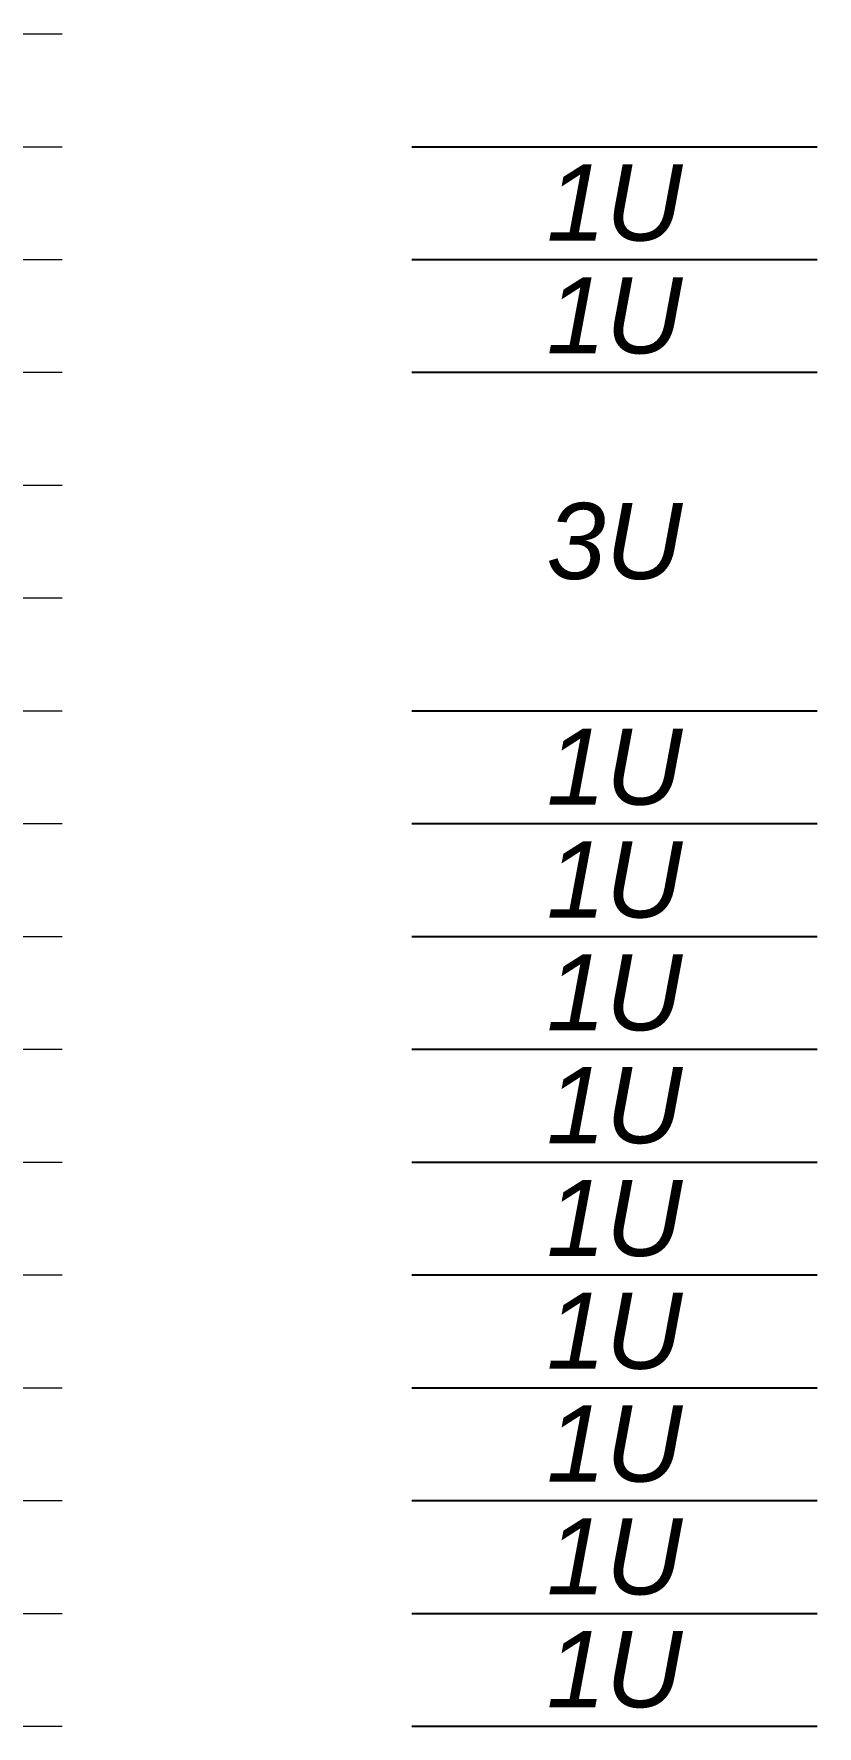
# Model space of a CAD drawing. Header units: millimetres. Extents: x -71336 to -33468, y -26189 to 22712.
# Drawn here: x -34009 to -33700, y -23059 to -22392 of the extents above; entities that cross this region are included whole.
import ezdxf

# ---------------------------------------------------------------- set-up
doc = ezdxf.new("R2010")
doc.units = ezdxf.units.MM
doc.layers.add('SC - Rack Layout - U-guides and centreline', color=5, linetype='Continuous', lineweight=13, plot=False)
doc.layers.add('SC - Text', color=7, linetype='Continuous')
doc.layers.add('SC - TITLE_BLOCK', color=7, linetype='Continuous')
doc.styles.get("Standard").update_dxf_attribs({"font": 'arial.ttf', "height": 35})

# ---------------------------------------------------------------- blocks, each defined once
blk = doc.blocks.new('*U256')
at = {"layer": 'SC - Rack Layout - U-guides and centreline', "ltscale": 5}
blk.add_lwpolyline([(-300, 0), (300, 0)], dxfattribs=at)
blk = doc.blocks.new('*U257')
at = {"layer": 'SC - Rack Layout - U-guides and centreline', "color": 0, "linetype": 'ByBlock', "lineweight": -2, "transparency": 16777216}
for p in [(0, 1111.25), (0, 1066.8), (0, 1022.35), (0, 977.9), (0, 933.45), (0, 889), (0, 844.55), (0, 800.1), (0, 755.65), (0, 711.2), (0, 666.75), (0, 622.3), (0, 577.85), (0, 533.4), (0, 488.95), (0, 444.5)]:
    blk.add_blockref('*U256', p, dxfattribs=at)

msp = doc.modelspace()

# ---------------------------------------------------------------- linework, layer by layer
at = {"layer": 'SC - TITLE_BLOCK'}
for p, q in [((-33859.97, -22436.24), (-33700.3, -22436.24)), ((-33859.97, -22480.69), (-33700.3, -22480.69)), ((-33859.97, -22525.14), (-33700.3, -22525.14)), ((-33859.97, -22658.49), (-33700.3, -22658.49)), ((-33859.97, -22702.94), (-33700.3, -22702.94)), ((-33859.97, -22747.39), (-33700.3, -22747.39)), ((-33859.97, -22791.84), (-33700.3, -22791.84)), ((-33859.97, -22836.29), (-33700.3, -22836.29)), ((-33859.97, -22880.74), (-33700.3, -22880.74)), ((-33859.97, -22925.19), (-33700.3, -22925.19)), ((-33859.97, -22969.64), (-33700.3, -22969.64)), ((-33859.97, -23014.09), (-33700.3, -23014.09)), ((-33859.97, -23058.54), (-33700.3, -23058.54))]:
    msp.add_line(p, q, dxfattribs=at)

# ---------------------------------------------------------------- block references
at = {"layer": 'SC - Rack Layout - U-guides and centreline'}
msp.add_blockref('*U257', (-34297.756, -23503.04), dxfattribs=at)

# ---------------------------------------------------------------- texts
at = {"layer": 'SC - Text', "char_height": 30, "width": 641.95739, "attachment_point": 5}
for s, insert in [('\\pxqc;{\\f@Arial Unicode MS|b0|i1|c0|p34;1U}', (-33780.135, -22458.465)), ('\\pxqc;{\\f@Arial Unicode MS|b0|i1|c0|p34;1U}', (-33780.135, -22502.915)), ('\\pxqc;{\\f@Arial Unicode MS|b0|i1|c0|p34;3U}', (-33780.135, -22591.815)), ('\\pxqc;{\\f@Arial Unicode MS|b0|i1|c0|p34;1U}', (-33780.135, -22680.715)), ('\\pxqc;{\\f@Arial Unicode MS|b0|i1|c0|p34;1U}', (-33780.135, -22725.165)), ('\\pxqc;{\\f@Arial Unicode MS|b0|i1|c0|p34;1U}', (-33780.135, -22769.615)), ('\\pxqc;{\\f@Arial Unicode MS|b0|i1|c0|p34;1U}', (-33780.135, -22814.065)), ('\\pxqc;{\\f@Arial Unicode MS|b0|i1|c0|p34;1U}', (-33780.135, -22858.515)), ('\\pxqc;{\\f@Arial Unicode MS|b0|i1|c0|p34;1U}', (-33780.135, -22902.965)), ('\\pxqc;{\\f@Arial Unicode MS|b0|i1|c0|p34;1U}', (-33780.135, -22947.415)), ('\\pxqc;{\\f@Arial Unicode MS|b0|i1|c0|p34;1U}', (-33780.135, -22991.865)), ('\\pxqc;{\\f@Arial Unicode MS|b0|i1|c0|p34;1U}', (-33780.135, -23036.315))]:
    msp.add_mtext(s, dxfattribs=dict(at, insert=insert))

doc.saveas('drawing.dxf')
